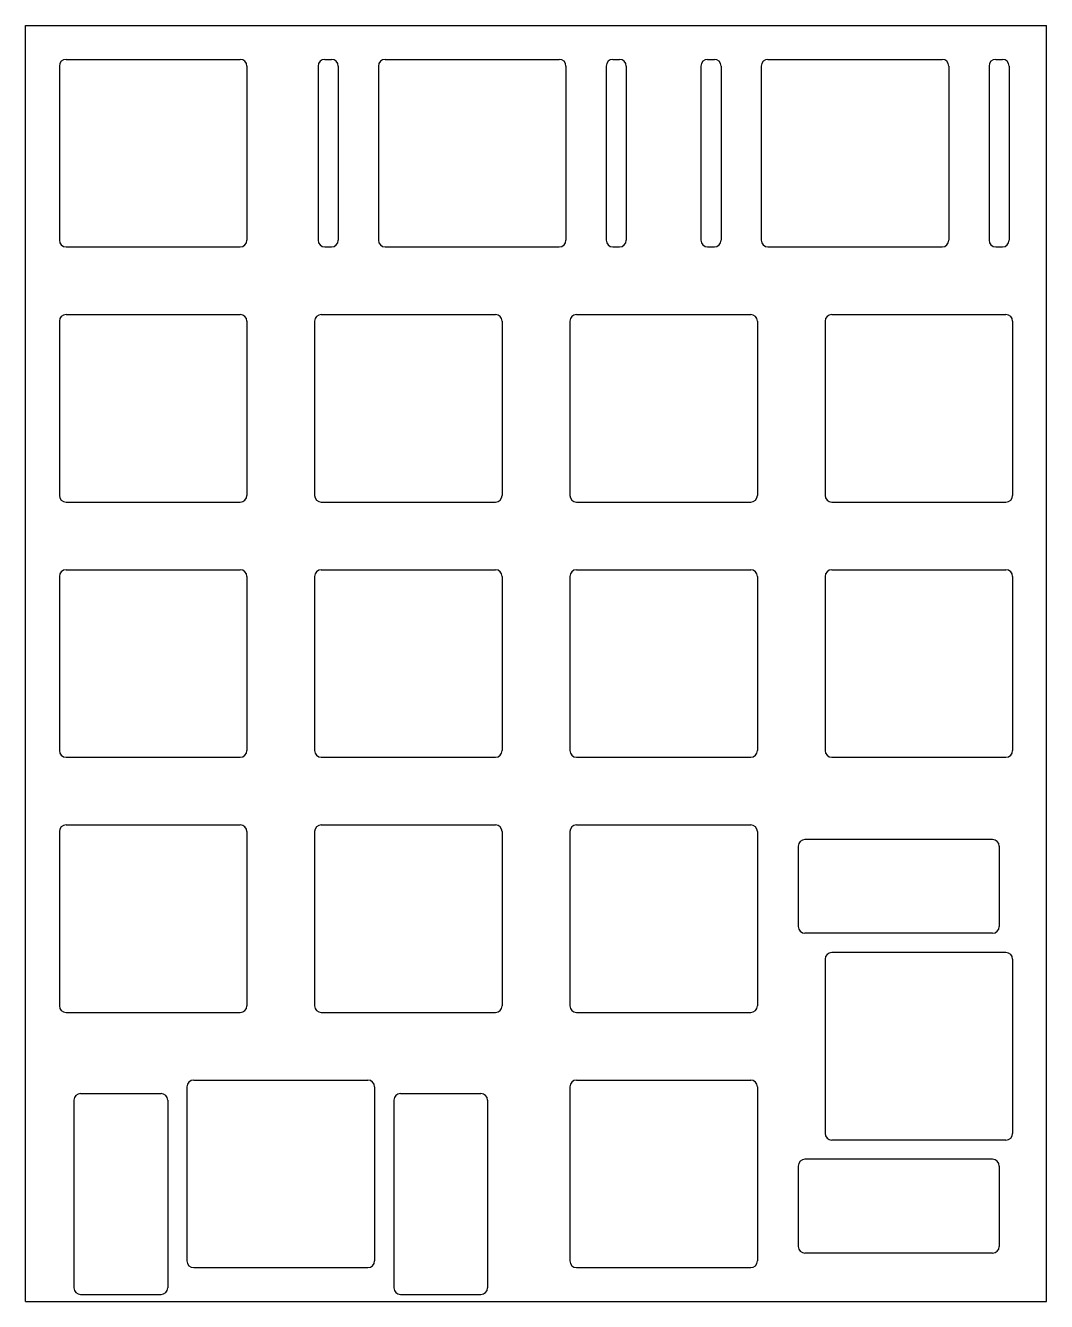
# Model space of a CAD drawing. Header units: millimetres. Extents: x 0 to 76.2, y -95.2 to 0.
import ezdxf

# ---------------------------------------------------------------- set-up
doc = ezdxf.new("R2010")
doc.units = ezdxf.units.MM

msp = doc.modelspace()

# ---------------------------------------------------------------- linework, layer by layer
for p, q in [((0, 0), (76.2, 0)), ((0, -95.25), (0, 0)), ((76.2, -95.25), (76.2, 0)), ((3.025, -2.525), (16.025, -2.525)), ((22.3375, -2.525), (22.8375, -2.525)), ((26.8375, -2.525), (39.8375, -2.525)), ((43.8375, -2.525), (44.3375, -2.525)), ((50.9125, -2.525), (51.4125, -2.525)), ((55.4125, -2.525), (68.4125, -2.525)), ((72.4125, -2.525), (72.9125, -2.525)), ((2.525, -3.025), (2.525, -16.025)), ((16.525, -3.025), (16.525, -16.025)), ((21.8375, -3.025), (21.8375, -16.025)), ((23.3375, -3.025), (23.3375, -16.025)), ((26.3375, -3.025), (26.3375, -16.025)), ((40.3375, -3.025), (40.3375, -16.025)), ((43.3375, -3.025), (43.3375, -16.025)), ((44.8375, -3.025), (44.8375, -16.025)), ((50.4125, -3.025), (50.4125, -16.025)), ((51.9125, -3.025), (51.9125, -16.025)), ((54.9125, -3.025), (54.9125, -16.025)), ((68.9125, -3.025), (68.9125, -16.025)), ((71.9125, -3.025), (71.9125, -16.025)), ((73.4125, -3.025), (73.4125, -16.025)), ((3.025, -16.525), (16.025, -16.525)), ((22.3375, -16.525), (22.8375, -16.525)), ((26.8375, -16.525), (39.8375, -16.525)), ((43.8375, -16.525), (44.3375, -16.525)), ((50.9125, -16.525), (51.4125, -16.525)), ((55.4125, -16.525), (68.4125, -16.525)), ((72.4125, -16.525), (72.9125, -16.525)), ((3.025, -21.575), (16.025, -21.575)), ((22.075, -21.575), (35.075, -21.575)), ((41.125, -21.575), (54.125, -21.575)), ((60.175, -21.575), (73.175, -21.575)), ((2.525, -22.075), (2.525, -35.075)), ((16.525, -22.075), (16.525, -35.075)), ((21.575, -22.075), (21.575, -35.075)), ((35.575, -22.075), (35.575, -35.075)), ((40.625, -22.075), (40.625, -35.075)), ((54.625, -22.075), (54.625, -35.075)), ((59.675, -22.075), (59.675, -35.075)), ((73.675, -22.075), (73.675, -35.075)), ((3.025, -35.575), (16.025, -35.575)), ((22.075, -35.575), (35.075, -35.575)), ((41.125, -35.575), (54.125, -35.575)), ((60.175, -35.575), (73.175, -35.575)), ((3.025, -40.625), (16.025, -40.625)), ((22.075, -40.625), (35.075, -40.625)), ((41.125, -40.625), (54.125, -40.625)), ((60.175, -40.625), (73.175, -40.625)), ((2.525, -41.125), (2.525, -54.125)), ((16.525, -41.125), (16.525, -54.125)), ((21.575, -41.125), (21.575, -54.125)), ((35.575, -41.125), (35.575, -54.125)), ((40.625, -41.125), (40.625, -54.125)), ((54.625, -41.125), (54.625, -54.125)), ((59.675, -41.125), (59.675, -54.125)), ((73.675, -41.125), (73.675, -54.125)), ((3.025, -54.625), (16.025, -54.625)), ((22.075, -54.625), (35.075, -54.625)), ((41.125, -54.625), (54.125, -54.625)), ((60.175, -54.625), (73.175, -54.625)), ((3.025, -59.675), (16.025, -59.675)), ((22.075, -59.675), (35.075, -59.675)), ((41.125, -59.675), (54.125, -59.675)), ((2.525, -60.175), (2.525, -73.175)), ((16.525, -60.175), (16.525, -73.175)), ((21.575, -60.175), (21.575, -73.175)), ((35.575, -60.175), (35.575, -73.175)), ((40.625, -60.175), (40.625, -73.175)), ((54.625, -60.175), (54.625, -73.175)), ((72.175, -60.762), (58.175, -60.762)), ((57.675, -61.262), (57.675, -67.262)), ((72.675, -61.262), (72.675, -67.262)), ((72.175, -67.762), (58.175, -67.762)), ((73.175, -69.2), (60.175, -69.2)), ((59.675, -69.7), (59.675, -82.7)), ((73.675, -69.7), (73.675, -82.7)), ((3.025, -73.675), (16.025, -73.675)), ((22.075, -73.675), (35.075, -73.675)), ((41.125, -73.675), (54.125, -73.675)), ((12.55, -78.725), (25.55, -78.725)), ((41.125, -78.725), (54.125, -78.725)), ((4.112, -79.725), (10.112, -79.725)), ((12.05, -79.225), (12.05, -92.225)), ((26.05, -79.225), (26.05, -92.225)), ((27.988, -79.725), (33.988, -79.725)), ((40.625, -79.225), (40.625, -92.225)), ((54.625, -79.225), (54.625, -92.225)), ((3.612, -80.225), (3.612, -94.225)), ((10.612, -80.225), (10.612, -94.225)), ((27.488, -80.225), (27.488, -94.225)), ((34.488, -80.225), (34.488, -94.225)), ((73.175, -83.2), (60.175, -83.2)), ((72.175, -84.638), (58.175, -84.638)), ((57.675, -85.138), (57.675, -91.138)), ((72.675, -85.138), (72.675, -91.138)), ((72.175, -91.638), (58.175, -91.638)), ((12.55, -92.725), (25.55, -92.725)), ((41.125, -92.725), (54.125, -92.725)), ((0, -95.25), (76.2, -95.25)), ((4.112, -94.725), (10.112, -94.725)), ((27.988, -94.725), (33.988, -94.725))]:
    msp.add_line(p, q)
for centre, start, end in [((3.025, -3.025), 90, 180), ((16.025, -3.025), 0, 90), ((22.3375, -3.025), 90, 180), ((22.8375, -3.025), 0, 90), ((26.8375, -3.025), 90, 180), ((39.8375, -3.025), 0, 90), ((43.8375, -3.025), 90, 180), ((44.3375, -3.025), 0, 90), ((50.9125, -3.025), 90, 180), ((51.4125, -3.025), 0, 90), ((55.4125, -3.025), 90, 180), ((68.4125, -3.025), 0, 90), ((72.4125, -3.025), 90, 180), ((72.9125, -3.025), 0, 90), ((3.025, -16.025), 180, 270), ((16.025, -16.025), 270, 0), ((22.3375, -16.025), 180, 270), ((22.8375, -16.025), 270, 0), ((26.8375, -16.025), 180, 270), ((39.8375, -16.025), 270, 0), ((43.8375, -16.025), 180, 270), ((44.3375, -16.025), 270, 0), ((50.9125, -16.025), 180, 270), ((51.4125, -16.025), 270, 0), ((55.4125, -16.025), 180, 270), ((68.4125, -16.025), 270, 0), ((72.4125, -16.025), 180, 270), ((72.9125, -16.025), 270, 0), ((3.025, -22.075), 90, 180), ((16.025, -22.075), 0, 90), ((22.075, -22.075), 90, 180), ((35.075, -22.075), 0, 90), ((41.125, -22.075), 90, 180), ((54.125, -22.075), 0, 90), ((60.175, -22.075), 90, 180), ((73.175, -22.075), 0, 90), ((3.025, -35.075), 180, 270), ((16.025, -35.075), 270, 0), ((22.075, -35.075), 180, 270), ((35.075, -35.075), 270, 0), ((41.125, -35.075), 180, 270), ((54.125, -35.075), 270, 0), ((60.175, -35.075), 180, 270), ((73.175, -35.075), 270, 0), ((3.025, -41.125), 90, 180), ((16.025, -41.125), 0, 90), ((22.075, -41.125), 90, 180), ((35.075, -41.125), 0, 90), ((41.125, -41.125), 90, 180), ((54.125, -41.125), 0, 90), ((60.175, -41.125), 90, 180), ((73.175, -41.125), 0, 90), ((3.025, -54.125), 180, 270), ((16.025, -54.125), 270, 0), ((22.075, -54.125), 180, 270), ((35.075, -54.125), 270, 0), ((41.125, -54.125), 180, 270), ((54.125, -54.125), 270, 0), ((60.175, -54.125), 180, 270), ((73.175, -54.125), 270, 0), ((3.025, -60.175), 90, 180), ((16.025, -60.175), 0, 90), ((22.075, -60.175), 90, 180), ((35.075, -60.175), 0, 90), ((41.125, -60.175), 90, 180), ((54.125, -60.175), 0, 90), ((58.175, -61.262), 90, 180), ((72.175, -61.262), 0, 90), ((58.175, -67.262), 180, 270), ((72.175, -67.262), 270, 0), ((60.175, -69.7), 90, 180), ((73.175, -69.7), 0, 90), ((3.025, -73.175), 180, 270), ((16.025, -73.175), 270, 0), ((22.075, -73.175), 180, 270), ((35.075, -73.175), 270, 0), ((41.125, -73.175), 180, 270), ((54.125, -73.175), 270, 0), ((12.55, -79.225), 90, 180), ((25.55, -79.225), 0, 90), ((41.125, -79.225), 90, 180), ((54.125, -79.225), 0, 90), ((4.112, -80.225), 90, 180), ((10.112, -80.225), 0, 90), ((27.988, -80.225), 90, 180), ((33.988, -80.225), 0, 90), ((60.175, -82.7), 180, 270), ((73.175, -82.7), 270, 0), ((58.175, -85.138), 90, 180), ((72.175, -85.138), 0, 90), ((58.175, -91.138), 180, 270), ((72.175, -91.138), 270, 0), ((12.55, -92.225), 180, 270), ((25.55, -92.225), 270, 0), ((41.125, -92.225), 180, 270), ((54.125, -92.225), 270, 0), ((4.112, -94.225), 180, 270), ((10.112, -94.225), 270, 0), ((27.988, -94.225), 180, 270), ((33.988, -94.225), 270, 0)]:
    msp.add_arc(centre, 0.5, start, end)

doc.saveas('drawing.dxf')
